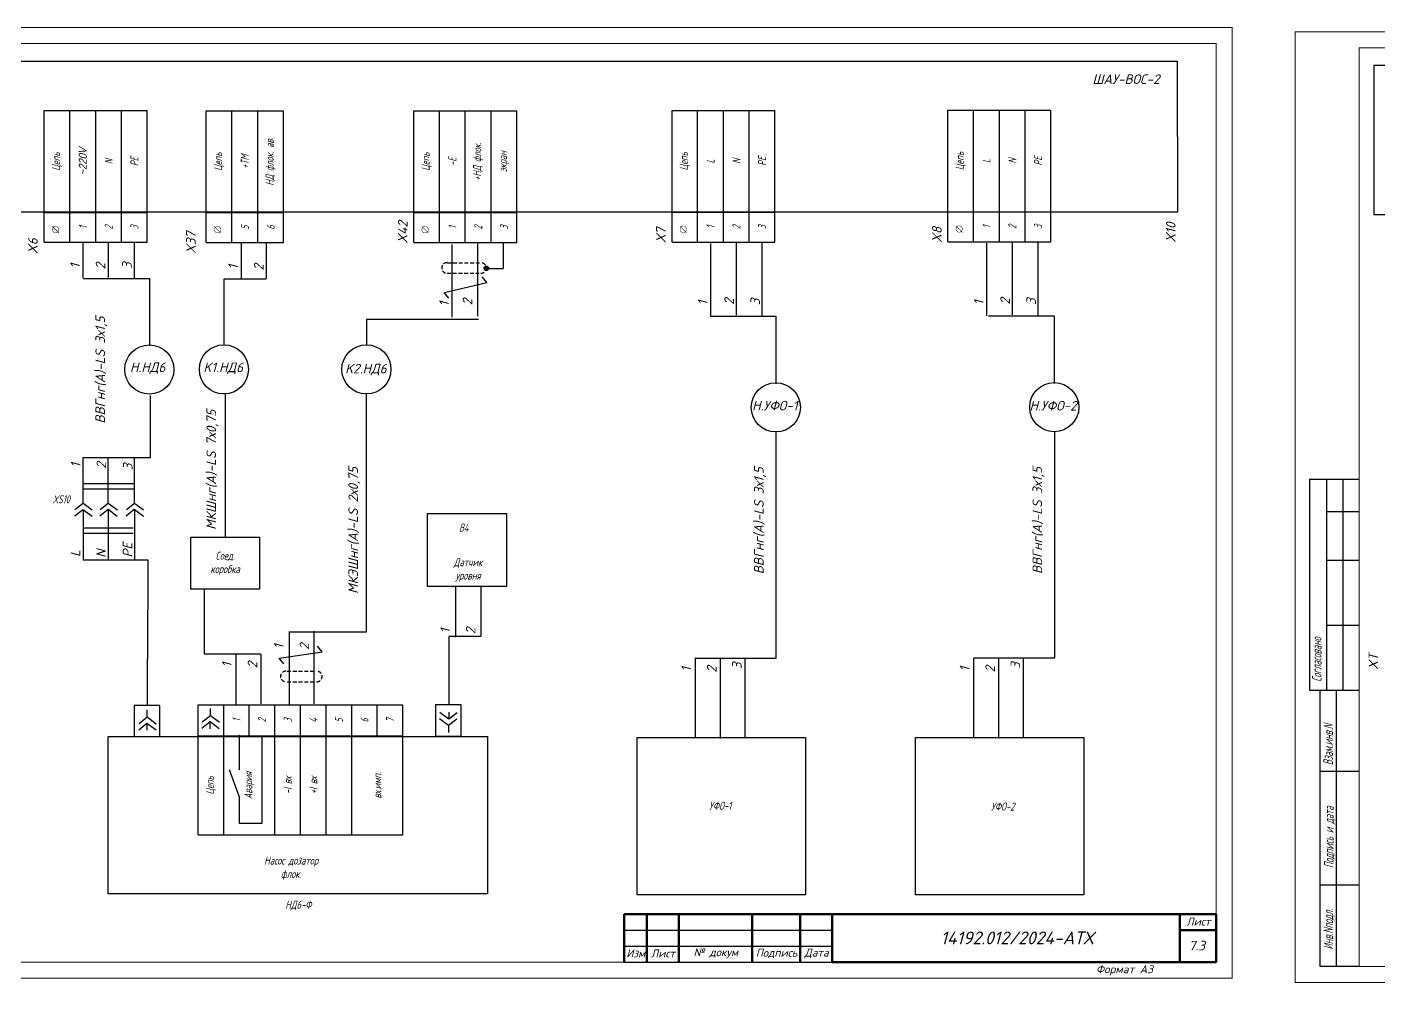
# Model space of a CAD drawing. Header units: millimetres. Extents: x 1510 to 10524, y 7125 to 13164.
# Drawn here: x 4336.5 to 4758.9, y 8693.6 to 8992.3 of the extents above; entities that cross this region are included whole.
import ezdxf
from ezdxf.enums import TextEntityAlignment as Align

# ---------------------------------------------------------------- set-up
doc = ezdxf.new("R2010")
doc.units = ezdxf.units.MM
doc.header["$LTSCALE"] = 4
doc.set_wipeout_variables(frame=1)
for name, pattern in [('ACAD_ISO02W100', [15, 12, -3]), ('DASHED', [0.75, 0.5, -0.25]), ('SolidLine', [0])]:
    doc.linetypes.add(name, pattern=pattern)
for name, color, linetype in [('G', 5, 'Continuous'), ('SYMS', 7, 'Continuous'), ('Вспомогательная', 1, 'Continuous'), ('Текст', 2, 'Continuous')]:
    doc.layers.add(name, color=color, linetype=linetype)
for name, color, linetype, lineweight in [('RAMKA', 7, 'Continuous', 25), ('SHTAMP', 7, 'SolidLine', 25), ('Основеая', 5, 'Continuous', 60)]:
    doc.layers.add(name, color=color, linetype=linetype, lineweight=lineweight)
doc.styles.add('COTES', font='cs_gost2304.shx', dxfattribs={"width": 0.75, "oblique": 15})
doc.styles.add('ISOCPEUR', font='isocpeui.ttf')
doc.styles.add('Simplex00.10.00', font='simplex.shx')
doc.styles.add('Simplex25.085.15', font='', dxfattribs={"width": 0.85, "oblique": 15, "height": 2.5})
doc.styles.add('ГОСТ', font='isocpeur.ttf', dxfattribs={"oblique": 15})
doc.styles.get('Simplex25.085.15').set_extended_font_data('GOST type A')

# ---------------------------------------------------------------- blocks, each defined once
blk = doc.blocks.new('Формат А3')
at = {"color": 0, "linetype": 'Continuous', "const_width": 0.3}
for points in [[(-420, 297), (0, 297), (0, 0), (-420, 0)], [(-400, 5), (-400, 292), (-5, 292), (-5, 5)]]:
    blk.add_lwpolyline(points, close=True, dxfattribs=at)
at = {"color": 0, "linetype": 'Continuous', "style": 'Simplex00.10.00', "oblique": 15}
blk.add_text('Формат А3', height=2.5, dxfattribs=at).set_placement((-33.67, 2.75), align=Align.MIDDLE_CENTER)
blk = doc.blocks.new('*T277')
at = {"color": 0, "linetype": 'ByBlock', "lineweight": -2, "transparency": 16777216}
for p, q in [((0, 0), (0, 41.14)), ((0, 41.14), (32.16, 41.14)), ((8, 0), (8, 41.14)), ((16.08, 0), (16.08, 41.14)), ((24.16, 0), (24.16, 41.14)), ((32.16, 0), (32.16, 41.14)), ((0, 9.29), (32.16, 9.29))]:
    blk.add_line(p, q, dxfattribs=at)
at = {"color": 0, "lineweight": -2, "transparency": 16777216}
blk.add_line((0, 0), (32.16, 0), dxfattribs=at)
at = {"color": 0, "linetype": 'Continuous', "lineweight": -2, "transparency": 16777216, "char_height": 2.5, "attachment_point": 5, "rotation": 90, "style": 'Simplex25.085.15'}
for s, insert, width in [('{\\fArial|b0|i0|c0|p34;~220V}', (12.04, 25.21), 28.8496), ('Цепь', (4, 25.21), 28.8496), ('N', (20.12, 25.21), 28.8496), ('РЕ', (28.16, 25.21), 28.8496), ('1', (12.04, 4.64), 6.286), ('2', (20.12, 4.64), 6.286), ('3', (28.16, 4.64), 6.286)]:
    blk.add_mtext(s, dxfattribs=dict(at, insert=insert, width=width))
blk = doc.blocks.new('Клеммное соединение')
at = {"linetype": 'Continuous'}
blk.add_wipeout([(0, -1), (-0.44, -0.9), (-0.6, -0.8), (-0.71, -0.7), (-0.8, -0.6), (-0.87, -0.5), (-0.92, -0.4), (-0.95, -0.3), (-0.98, -0.2), (-0.99, -0.1), (-0.99, 0), (-0.99, 0.1), (-0.98, 0.2), (-0.95, 0.3), (-0.92, 0.4), (-0.87, 0.5), (-0.8, 0.6), (-0.71, 0.7), (-0.6, 0.8), (-0.44, 0.9), (0, 1), (0.44, 0.9), (0.6, 0.8), (0.71, 0.7), (0.8, 0.6), (0.87, 0.5), (0.92, 0.4), (0.95, 0.3), (0.98, 0.2), (0.99, 0.1), (1, 0), (0.99, -0.1), (0.98, -0.2), (0.95, -0.3), (0.92, -0.4), (0.87, -0.5), (0.8, -0.6), (0.71, -0.7), (0.6, -0.8), (0.44, -0.9)], dxfattribs=at)
at = {"color": 0, "linetype": 'Continuous', "lineweight": -2, "const_width": 0.15}
blk.add_lwpolyline([(-1.06, -1.06), (1.06, 1.06)], dxfattribs=at)
blk.add_lwpolyline([(-1, 0, 1), (1, 0, 1)], format="xyb", close=True, dxfattribs=at)
blk = doc.blocks.new('*T292')
at = {"color": 0, "linetype": 'ByBlock', "lineweight": -2, "transparency": 16777216}
for p, q in [((0, 0), (0, 40.67)), ((0, 40.67), (64, 40.67)), ((8, 0), (8, 40.67)), ((16, 31), (16, 40.67)), ((24, 0), (24, 40.67)), ((32, 0), (32, 40.67)), ((40, 0), (40, 40.67)), ((48, 0), (48, 40.67)), ((56, 31), (56, 40.67)), ((64, 0), (64, 40.67)), ((0, 31), (64, 31)), ((8, 0), (64, 0))]:
    blk.add_line(p, q, dxfattribs=at)
at = {"color": 0, "lineweight": -2, "transparency": 16777216}
blk.add_line((0, 0), (8, 0), dxfattribs=at)
at = {"color": 0, "linetype": 'Continuous', "lineweight": -2, "transparency": 16777216, "char_height": 2.5, "attachment_point": 5, "rotation": 90, "style": 'Simplex25.085.15'}
for s, insert, width in [('1', (12, 35.83), 6.6745), ('2', (20, 35.83), 6.6745), ('3', (28, 35.83), 6.6745), ('4', (36, 35.83), 6.6745), ('5', (44, 35.83), 6.6745), ('6', (52, 35.83), 6.6745), ('7', (60, 35.83), 6.6745), ('Цепь', (4, 15.5), 27.9958), ('Авария', (16, 15.5), 27.9958), ('-I вх', (28, 15.5), 27.9958), ('+I вх', (36, 15.5), 27.9958), ('вх.имп.', (56, 15.5), 27.9958)]:
    blk.add_mtext(s, dxfattribs=dict(at, insert=insert, width=width))
blk = doc.blocks.new('*T293')
at = {"color": 0, "linetype": 'ByBlock', "lineweight": -2, "transparency": 16777216}
for p, q in [((0, 0), (0, 41.14)), ((0, 41.14), (24.16, 41.14)), ((8, 0), (8, 41.14)), ((16.08, 0), (16.08, 41.14)), ((24.16, 0), (24.16, 41.14)), ((0, 9.29), (24.16, 9.29))]:
    blk.add_line(p, q, dxfattribs=at)
at = {"color": 0, "lineweight": -2, "transparency": 16777216}
blk.add_line((0, 0), (24.16, 0), dxfattribs=at)
at = {"color": 0, "linetype": 'Continuous', "lineweight": -2, "transparency": 16777216, "char_height": 2.5, "attachment_point": 5, "rotation": 90, "style": 'Simplex25.085.15'}
for s, insert, width in [('НД флок. ав.', (20.12, 25.21), 28.8496), ('Цепь', (4, 25.21), 28.8496), ('+ТМ', (12.04, 25.21), 28.8496), ('5', (12.04, 4.64), 6.286), ('6', (20.12, 4.64), 6.286)]:
    blk.add_mtext(s, dxfattribs=dict(at, insert=insert, width=width))
blk = doc.blocks.new('*T294')
at = {"color": 0, "linetype": 'ByBlock', "lineweight": -2, "transparency": 16777216}
for p, q in [((0, 0), (0, 41.14)), ((0, 41.14), (32.16, 41.14)), ((8, 0), (8, 41.14)), ((16.08, 0), (16.08, 41.14)), ((24.16, 0), (24.16, 41.14)), ((32.16, 0), (32.16, 41.14)), ((0, 9.29), (32.16, 9.29))]:
    blk.add_line(p, q, dxfattribs=at)
at = {"color": 0, "lineweight": -2, "transparency": 16777216}
blk.add_line((0, 0), (32.16, 0), dxfattribs=at)
at = {"color": 0, "linetype": 'Continuous', "lineweight": -2, "transparency": 16777216, "char_height": 2.5, "attachment_point": 5, "rotation": 90, "style": 'Simplex25.085.15'}
for s, insert, width in [('+НД флок.', (20.12, 25.21), 28.8496), ('Цепь', (4, 25.21), 28.8496), ('-E', (12.04, 25.21), 28.8496), ('экран', (28.16, 25.21), 28.8496), ('1', (12.04, 4.64), 6.286), ('2', (20.12, 4.64), 6.286), ('3', (28.16, 4.64), 6.286)]:
    blk.add_mtext(s, dxfattribs=dict(at, insert=insert, width=width))
blk = doc.blocks.new('WDDOT')
for radius in [0.72, 0.449, 0.223]:
    blk.add_circle((0, 0), radius)
blk = doc.blocks.new('*T310')
at = {"color": 0, "linetype": 'ByBlock', "lineweight": -2, "transparency": 16777216}
for p, q in [((0, 0), (0, 41.14)), ((0, 41.14), (32.16, 41.14)), ((8, 0), (8, 41.14)), ((16.08, 0), (16.08, 41.14)), ((24.16, 0), (24.16, 41.14)), ((32.16, 0), (32.16, 41.14)), ((0, 9.29), (32.16, 9.29))]:
    blk.add_line(p, q, dxfattribs=at)
at = {"color": 0, "lineweight": -2, "transparency": 16777216}
blk.add_line((0, 0), (32.16, 0), dxfattribs=at)
at = {"color": 0, "linetype": 'Continuous', "lineweight": -2, "transparency": 16777216, "char_height": 2.5, "attachment_point": 5, "rotation": 90, "style": 'Simplex25.085.15'}
for s, insert, width in [('Цепь', (4, 25.21), 28.8496), ('L', (12.04, 25.21), 28.8496), ('N', (20.12, 25.21), 28.8496), ('PE', (28.16, 25.21), 28.8496), ('1', (12.04, 4.64), 6.286), ('2', (20.12, 4.64), 6.286), ('3', (28.16, 4.64), 6.286)]:
    blk.add_mtext(s, dxfattribs=dict(at, insert=insert, width=width))
blk = doc.blocks.new('*T311')
at = {"color": 0, "linetype": 'ByBlock', "lineweight": -2, "transparency": 16777216}
for p, q in [((0, 0), (0, 41.14)), ((0, 41.14), (32.16, 41.14)), ((8, 0), (8, 41.14)), ((16.08, 0), (16.08, 41.14)), ((24.16, 0), (24.16, 41.14)), ((32.16, 0), (32.16, 41.14)), ((0, 9.29), (32.16, 9.29))]:
    blk.add_line(p, q, dxfattribs=at)
at = {"color": 0, "lineweight": -2, "transparency": 16777216}
blk.add_line((0, 0), (32.16, 0), dxfattribs=at)
at = {"color": 0, "linetype": 'Continuous', "lineweight": -2, "transparency": 16777216, "char_height": 2.5, "attachment_point": 5, "rotation": 90, "style": 'Simplex25.085.15'}
for s, insert, width in [('Цепь', (4, 25.21), 28.8496), ('L', (12.04, 25.21), 28.8496), ('N', (20.12, 25.21), 28.8496), ('PE', (28.16, 25.21), 28.8496), ('1', (12.04, 4.64), 6.286), ('2', (20.12, 4.64), 6.286), ('3', (28.16, 4.64), 6.286)]:
    blk.add_mtext(s, dxfattribs=dict(at, insert=insert, width=width))
blk = doc.blocks.new('A$C73A268AF')
at = {"lineweight": 30}
for p, q in [((4.57, 157.46), (20.05, 157.46)), ((4.57, 157.46), (4.57, 91.46)), ((9.89, 157.46), (9.89, 91.46)), ((14.97, 157.46), (14.97, 91.46)), ((9.89, 147.31), (20.05, 147.31)), ((9.89, 132.08), (20.05, 132.08)), ((9.89, 111.77), (20.05, 111.77)), ((4.57, 91.46), (20.05, 91.46)), ((7.96, 5.15), (7.96, 91.46)), ((13.04, 5.15), (13.04, 91.46)), ((20.15, 66.08), (7.96, 66.08)), ((20.15, 30.54), (7.96, 30.54))]:
    blk.add_line(p, q, dxfattribs=at)
blk.add_lwpolyline([(20.15, 5.15), (7.96, 5.15)], dxfattribs=at)
at = {"layer": 'Вспомогательная', "color": 7}
for p, q in [((230.15, 15.15), (295.15, 15.15)), ((230.15, 10.15), (295.15, 10.15)), ((230.15, 5.15), (295.15, 5.15))]:
    blk.add_line(p, q, dxfattribs=at)
at = {"layer": 'Основеая', "color": 7}
for p, q in [((230.15, 20.15), (230.15, 5.15)), ((415.15, 20.15), (230.15, 20.15)), ((237.15, 20.15), (237.15, 5.15)), ((247.15, 20.15), (247.15, 5.15)), ((270.15, 20.15), (270.15, 5.15)), ((285.15, 20.15), (285.15, 5.15)), ((295.15, 20.15), (295.15, 5.15)), ((403.72, 20.15), (403.72, 5.15)), ((415.15, 20.15), (415.15, 5.15)), ((403.72, 15.15), (415.15, 15.15))]:
    blk.add_line(p, q, dxfattribs=at)
blk.add_blockref('Формат А3', (420.15, 0.15))
at = {"layer": 'RAMKA', "style": 'COTES', "oblique": 15, "width": 0.75}
for s, p in [('Согласовано', (8.35, 94.1)), ('Взам.инв.N', (11.94, 68.02)), ('Подпись и дата', (12.17, 35.86)), ('Инв.Nподл.', (11.97, 10.43))]:
    blk.add_text(s, height=3, rotation=90, dxfattribs=at).set_placement(p)
at = {"layer": 'Текст', "color": 7, "char_height": 2.5, "style": 'ГОСТ'}
for s, insert, width, attachment_point in [('{\\fISOCPEUR|b0|i0|c204|p34;Лист}', (413.32, 17.81), 11.4585, 6), ('{\\fISOCPEUR|b0|i0|c204|p34;Изм}', (233.75, 7.88), 7, 5), ('{\\fISOCPEUR|b0|i0|c204|p34;Лист}', (242.25, 7.88), 10, 5), ('{\\fISOCPEUR|b0|i0|c204|p34;№ докум}', (258.75, 7.88), 23, 5), ('{\\fISOCPEUR|b0|i0|c204|p34;Подпись}', (277.75, 7.88), 15, 5), ('{\\fISOCPEUR|b0|i0|c204|p34;Дата}', (290.25, 7.88), 10, 5)]:
    blk.add_mtext(s, dxfattribs=dict(at, insert=insert, width=width, attachment_point=attachment_point))

msp = doc.modelspace()

# ---------------------------------------------------------------- linework, layer by layer
at = {"linetype": 'DASHED', "ltscale": 0.6}
for p, q in [((4467.76, 8918.66), (4477.82, 8918.66)), ((4467.7, 8915.38), (4477.76, 8915.38)), ((4417.72, 8791.02), (4426.43, 8791.02)), ((4417.72, 8787.71), (4426.55, 8787.71))]:
    msp.add_line(p, q, dxfattribs=at)
at = {"ltscale": 0.6}
for p, q in [((4480.11, 8912.51), (4478.65, 8914.23)), ((4466.96, 8909.33), (4480.12, 8912.51)), ((4468.28, 8907.6), (4466.82, 8909.33)), ((4415.39, 8795.04), (4428.71, 8797.1)), ((4428.68, 8797.08), (4427.22, 8798.81)), ((4416.72, 8793.32), (4415.26, 8795.04))]:
    msp.add_line(p, q, dxfattribs=at)
at = {"linetype": 'ACAD_ISO02W100'}
msp.add_line((4479.95, 8916.88), (4485.23, 8916.88), dxfattribs=at)
at = {"linetype": 'Continuous', "ltscale": 0.6}
for p, q in [((4353.99, 8843.56), (4353.99, 8857.79)), ((4361.84, 8843.6), (4361.84, 8857.87)), ((4370.04, 8843.6), (4370.04, 8857.79)), ((4369.79, 8847.92), (4354.12, 8847.92)), ((4369.81, 8849.6), (4354.13, 8849.6)), ((4351.44, 8841.49), (4353.99, 8843.51)), ((4353.99, 8843.51), (4356.84, 8841.41)), ((4359.28, 8841.53), (4361.83, 8843.55)), ((4361.83, 8843.55), (4364.68, 8841.45)), ((4367.49, 8841.53), (4370.04, 8843.55)), ((4370.04, 8843.55), (4372.89, 8841.45)), ((4351.36, 8839.54), (4353.91, 8841.56)), ((4353.91, 8841.56), (4356.76, 8839.47)), ((4359.21, 8839.58), (4361.76, 8841.6)), ((4361.76, 8841.6), (4364.61, 8839.5)), ((4367.41, 8839.58), (4369.96, 8841.6)), ((4369.96, 8841.6), (4372.81, 8839.5)), ((4369.66, 8834.08), (4353.98, 8834.08)), ((4369.67, 8835.76), (4354, 8835.76)), ((4393.74, 8777.25), (4393.74, 8779.4)), ((4371.38, 8772.75), (4373.93, 8774.77)), ((4371.46, 8774.69), (4374.01, 8776.72)), ((4373.93, 8774.77), (4376.78, 8772.67)), ((4374.01, 8776.76), (4374.01, 8778.91)), ((4374.01, 8776.72), (4376.86, 8774.62)), ((4391.11, 8773.23), (4393.66, 8775.26)), ((4391.19, 8775.18), (4393.74, 8777.21)), ((4393.66, 8775.26), (4396.51, 8773.16)), ((4393.7, 8773.04), (4393.7, 8775.18)), ((4393.74, 8777.21), (4396.59, 8775.11)), ((4468.2, 8774.03), (4465.35, 8776.13)), ((4468.27, 8775.98), (4465.42, 8778.07)), ((4470.75, 8776.05), (4468.2, 8774.03)), ((4468.23, 8778.19), (4468.23, 8776.05)), ((4470.82, 8778), (4468.27, 8775.98)), ((4373.97, 8772.55), (4373.97, 8774.69)), ((4468.19, 8773.98), (4468.19, 8771.84))]:
    msp.add_line(p, q, dxfattribs=at)
at = {"ltscale": 1.2}
for p, q in [((4468.24, 8784.2), (4468.31, 8780.56)), ((4402.8, 8770.96), (4402.69, 8770.96)), ((4402.8, 8760.19), (4402.8, 8770.96)), ((4409.88, 8770.76), (4409.88, 8743.46)), ((4402.8, 8751.67), (4399.72, 8760.19)), ((4402.8, 8743.46), (4402.8, 8751.67)), ((4409.88, 8743.46), (4402.8, 8743.46))]:
    msp.add_line(p, q, dxfattribs=at)
for points in [[(4757.28, 8933.67), (5142.58, 8933.67), (5142.58, 8980.31), (4757.28, 8980.31)], [(4369.96, 8770.61), (4377.97, 8770.61), (4377.97, 8780.35), (4369.96, 8780.35)], [(4464.12, 8770.74), (4472.13, 8770.74), (4472.13, 8780.48), (4464.12, 8780.48)], [(4361.86, 8770.66), (4480.3, 8770.66), (4480.3, 8721.47), (4361.86, 8721.47)]]:
    msp.add_lwpolyline(points, close=True, dxfattribs=at)
at = {"linetype": 'Continuous', "ltscale": 0.6}
msp.add_lwpolyline([(4461.54, 8817.57), (4486.39, 8817.57), (4486.39, 8840.22), (4461.54, 8840.22)], close=True, dxfattribs=at)
at = {"color": 7, "ltscale": 0.2}
for points in [[(4527.14, 8770.28), (4579.69, 8770.28), (4579.69, 8721.11), (4527.14, 8721.11)], [(4614.15, 8770.34), (4666.7, 8770.34), (4666.7, 8721.18), (4614.15, 8721.18)]]:
    msp.add_lwpolyline(points, close=True, dxfattribs=at)
at = {"linetype": 'DASHED', "ltscale": 0.6}
for centre, start, end in [((4467.68, 8917.03), 87.3959, 270), ((4478.31, 8917.01), 267.3959, 90), ((4417.33, 8789.38), 87.3959, 270), ((4427.04, 8789.38), 267.3959, 90)]:
    msp.add_arc(centre, 1.64, start, end, dxfattribs=at)
at = {"layer": 'G', "color": 3, "ltscale": 0.2}
for p, q in [((4391.92, 8796.38), (4391.92, 8816.68)), ((4409.55, 8796.38), (4391.92, 8796.38))]:
    msp.add_line(p, q, dxfattribs=at)
msp.add_lwpolyline([(4387.64, 8832.86), (4409.1, 8832.86), (4409.1, 8816.68), (4387.64, 8816.68)], close=True, dxfattribs=at)
at = {"layer": 'SYMS', "linetype": 'Continuous', "ltscale": 0.2}
for p, q in [((4353.94, 8925.02), (4353.94, 8913.87)), ((4361.79, 8925.02), (4361.79, 8914.03)), ((4369.98, 8925.02), (4369.98, 8913.96)), ((4403.36, 8924.66), (4403.36, 8913.5)), ((4411.22, 8924.66), (4411.22, 8913.67)), ((4469.2, 8924.31), (4469.2, 8901.62)), ((4477.2, 8924.66), (4477.2, 8901.97)), ((4485.24, 8924.67), (4485.24, 8916.83)), ((4550.05, 8924.61), (4550.05, 8901.93)), ((4558.04, 8924.97), (4558.04, 8902.28)), ((4566.09, 8924.98), (4566.09, 8901.73)), ((4636.28, 8924.71), (4636.28, 8902.02)), ((4644.28, 8925.06), (4644.28, 8902.38)), ((4652.32, 8925.08), (4652.32, 8901.82)), ((4353.97, 8841.43), (4353.97, 8825.72)), ((4361.83, 8841.36), (4361.83, 8825.89)), ((4370.01, 8841.39), (4370.01, 8825.81)), ((4470.4, 8817.35), (4470.4, 8801.68)), ((4478.26, 8817.45), (4478.26, 8801.84)), ((4418.38, 8803.41), (4418.38, 8780.73)), ((4426.12, 8803.5), (4426.12, 8780.82)), ((4401.69, 8796.29), (4401.69, 8780.61)), ((4409.55, 8796.38), (4409.55, 8780.78)), ((4545.2, 8794.93), (4545.2, 8770.33)), ((4553.05, 8795.02), (4553.05, 8769.96)), ((4560.75, 8795.22), (4560.75, 8770.33)), ((4632.21, 8794.99), (4632.21, 8770.39)), ((4640.07, 8795.09), (4640.07, 8770.03)), ((4647.77, 8795.28), (4647.77, 8770.39))]:
    msp.add_line(p, q, dxfattribs=at)
msp.add_lwpolyline([(4317.74, 8934.47), (4317.74, 8981.65), (4695.9, 8981.65), (4695.96, 8934.47)], close=True, dxfattribs=at)
at = {"layer": 'SYMS', "linetype": 'Continuous', "lineweight": 30, "ltscale": 0.2}
for points in [[(4354.13, 8913.77), (4374.68, 8913.77), (4374.68, 8892.67)], [(4411.22, 8913.55), (4397.98, 8913.55), (4397.98, 8893.01)], [(4549.9, 8901.94), (4570.45, 8901.94), (4570.45, 8880.84)], [(4636.91, 8902.01), (4657.46, 8902.01), (4657.46, 8880.9)], [(4477.51, 8900.9), (4442.51, 8900.9), (4442.51, 8893.01)], [(4353.98, 8857.82), (4375.07, 8857.82), (4375.07, 8877.2)], [(4398.44, 8832.86), (4398.44, 8832.86), (4398.44, 8877.66)], [(4418.54, 8803.3), (4442.59, 8803.3), (4442.52, 8877.65)], [(4545.18, 8795.13), (4570.6, 8795.13), (4570.6, 8865.82)], [(4632.19, 8795.19), (4657.61, 8795.19), (4657.61, 8865.88)], [(4353.95, 8825.8), (4374.19, 8825.8), (4374.1, 8794.66)], [(4478.12, 8801.9), (4468.27, 8801.9), (4468.24, 8784.2)], [(4374.1, 8780.41), (4374.1, 8780.41), (4374.1, 8794.66)]]:
    msp.add_lwpolyline(points, dxfattribs=at)
at = {"layer": 'SYMS', "linetype": 'Continuous', "ltscale": 0.2}
for centre in [(4397.98, 8885.33), (4374.68, 8885.28), (4570.45, 8873.45), (4657.46, 8873.51)]:
    msp.add_circle(centre, 7.68, dxfattribs=at)
at = {"layer": 'SYMS', "color": 7, "linetype": 'Continuous', "ltscale": 0.2}
msp.add_circle((4442.51, 8885.33), 7.68, dxfattribs=at)
at = {"layer": 'Вспомогательная', "color": 7}
for p, q in [((4523.09, 8710.12), (4588.09, 8710.12)), ((4523.09, 8705.12), (4588.09, 8705.12)), ((4523.09, 8700.12), (4588.09, 8700.12))]:
    msp.add_line(p, q, dxfattribs=at)
at = {"layer": 'Основеая', "color": 7}
for p, q in [((4523.09, 8715.12), (4523.09, 8700.12)), ((4708.09, 8715.12), (4523.09, 8715.12)), ((4530.09, 8715.12), (4530.09, 8700.12)), ((4540.09, 8715.12), (4540.09, 8700.12)), ((4563.09, 8715.12), (4563.09, 8700.12)), ((4578.09, 8715.12), (4578.09, 8700.12)), ((4588.09, 8715.12), (4588.09, 8700.12)), ((4696.65, 8715.12), (4696.65, 8700.12)), ((4708.09, 8715.12), (4708.09, 8700.12)), ((4696.65, 8710.12), (4708.09, 8710.12)), ((4708.09, 8700.12), (4588.09, 8700.12))]:
    msp.add_line(p, q, dxfattribs=at)

# ---------------------------------------------------------------- block references
for name, p in [('Формат А3', (4713.08, 8695.14)), ('*T277', (4341.86, 8925.02)), ('*T293', (4392.48, 8925)), ('*T294', (4457.33, 8925.01)), ('*T310', (4538.01, 8925.12)), ('*T311', (4624.24, 8925.21)), ('*T292', (4389.91, 8739.84))]:
    msp.add_blockref(name, p)
at = {"ltscale": 1.2}
msp.add_blockref('A$C73A268AF', (4732.63, 8693.61), dxfattribs=at)
at = {"layer": 'SYMS', "ltscale": 0.2}
msp.add_blockref('WDDOT', (4480.01, 8916.89), dxfattribs=at)

# ---------------------------------------------------------------- texts
at = {"style": 'Simplex25.085.15', "oblique": 15, "width": 0.85}
for s, p in [('XS10', (4344.45, 8843.47)), ('В4', (4471.44, 8834.62))]:
    msp.add_text(s, height=2.5, dxfattribs=at).set_placement(p)
at = {"layer": 'SHTAMP', "color": 0, "style": 'ISOCPEUR'}
msp.add_text('14192.012/2024-АТХ', height=4, dxfattribs=at).set_placement((4645.8, 8705.68), align=Align.CENTER)
at = {"layer": 'SYMS', "linetype": 'Continuous', "ltscale": 0.2, "style": 'ГОСТ', "oblique": 15}
for s, p in [('ШАУ-ВОС-2', (4669.37, 8974.5)), ('Н.НД6', (4368.61, 8884.48)), ('K1.НД6', (4391.57, 8884.45)), ('K2.НД6', (4435.87, 8884.06)), ('Н.УФО-1', (4563.04, 8872.5)), ('Н.УФО-2', (4649.72, 8872.47))]:
    msp.add_text(s, height=3, dxfattribs=at).set_placement(p)
for s, p in [('X42', (4455.36, 8924.67)), ('X10', (4695.38, 8924.95)), ('X37', (4389.18, 8921.4)), ('X7', (4536.05, 8924.78)), ('X8', (4622.28, 8924.88)), ('X6', (4339.78, 8921.4)), ('1', (4352.94, 8916.85)), ('2', (4360.93, 8916.57)), ('3', (4369.19, 8916.67)), ('1', (4402.36, 8916.48)), ('2', (4410.36, 8916.2)), ('1', (4468.26, 8904.98)), ('2', (4475.58, 8905.35)), ('1', (4549.11, 8905.29)), ('2', (4557.37, 8905.46)), ('3', (4565.51, 8905.34)), ('1', (4635.34, 8905.38)), ('2', (4643.61, 8905.55)), ('3', (4651.74, 8905.44)), ('ВВГнг(А)-LS 3х1,5', (4360.83, 8868.4)), ('МКШнг(А)-LS 7х0,75', (4395.53, 8835.17)), ('1', (4353.17, 8854.57)), ('2', (4361.17, 8854.29)), ('3', (4369.43, 8853.8)), ('МКЭШнг(А)-LS 2х0,75', (4439.88, 8815.18)), ('ВВГнг(А)-LS 3х1,5', (4566.66, 8821.31)), ('ВВГнг(А)-LS 3х1,5', (4653.67, 8821.37)), ('PE', (4369.36, 8826.54)), ('L', (4353.11, 8826.72)), ('N', (4361.11, 8826.44)), ('1', (4468.61, 8802.84)), ('2', (4476.6, 8802.56)), ('2', (4424.61, 8797.64)), ('1', (4416.61, 8797.92)), ('XT', (4758.67, 8791.48)), ('1', (4400.41, 8792.2)), ('2', (4408.41, 8791.92)), ('1', (4543.92, 8790.84)), ('2', (4551.92, 8790.56)), ('3', (4559.79, 8791.64)), ('1', (4630.94, 8790.91)), ('2', (4638.93, 8790.62)), ('3', (4646.8, 8791.7))]:
    msp.add_text(s, height=3, rotation=90, dxfattribs=at).set_placement(p)
at = {"layer": 'SYMS', "color": 7, "linetype": 'Continuous', "ltscale": 0.2, "style": 'ГОСТ', "oblique": 15}
msp.add_text('7.3', height=3, dxfattribs=at).set_placement((4699.47, 8703.77))
at = {"layer": 'SYMS', "linetype": 'Continuous', "char_height": 2.5, "attachment_point": 2}
for s, insert, width in [('{\\Fsimplex|c204;\\Q15;\\W0.75;\\C0;Соед. коробка}', (4398.37, 8828.36), 14.7496), ('{\\Fsimplex|c204;\\Q15;\\W0.75;\\C0;Датчик уровня}', (4474.27, 8826.31), 14.7496), ('{\\Fsimplex|c204;\\Q15;\\W0.75;\\C0;УФО-1}', (4553.07, 8750.24), 33.5355), ('{\\Fsimplex|c204;\\Q15;\\W0.75;\\C0;УФО-2}', (4641.37, 8749.98), 33.5355), ('{\\Fsimplex|c204;\\Q15;\\W0.75;\\C0;Насос дозатор\\Fsimplex|c0;\\P\\Fsimplex|c204;флок.}', (4418.98, 8733.1), 33.5355), ('{\\Fsimplex|c204;\\Q15;\\W0.75;\\C0;НД6-Ф}', (4421.25, 8719.32), 33.5355)]:
    msp.add_mtext(s, dxfattribs=dict(at, insert=insert, width=width))
at = {"layer": 'Текст', "color": 7, "char_height": 2.5, "style": 'ГОСТ'}
for s, insert, width, attachment_point in [('{\\fISOCPEUR|b0|i0|c204|p34;Лист}', (4706.26, 8712.78), 11.4585, 6), ('{\\fISOCPEUR|b0|i0|c204|p34;Изм}', (4526.69, 8702.85), 7, 5), ('{\\fISOCPEUR|b0|i0|c204|p34;Лист}', (4535.19, 8702.85), 10, 5), ('{\\fISOCPEUR|b0|i0|c204|p34;№ докум}', (4551.69, 8702.85), 23, 5), ('{\\fISOCPEUR|b0|i0|c204|p34;Подпись}', (4570.69, 8702.85), 15, 5), ('{\\fISOCPEUR|b0|i0|c204|p34;Дата}', (4583.19, 8702.85), 10, 5)]:
    msp.add_mtext(s, dxfattribs=dict(at, insert=insert, width=width, attachment_point=attachment_point))

# ---------------------------------------------------------------- next in the draw order: block references
at = {"rotation": 90}
for p in [(4345.38, 8929), (4396.01, 8928.98), (4460.85, 8928.98), (4541.53, 8929.09), (4627.77, 8929.19)]:
    msp.add_blockref('Клеммное соединение', p, dxfattribs=at)

doc.saveas('drawing.dxf')
